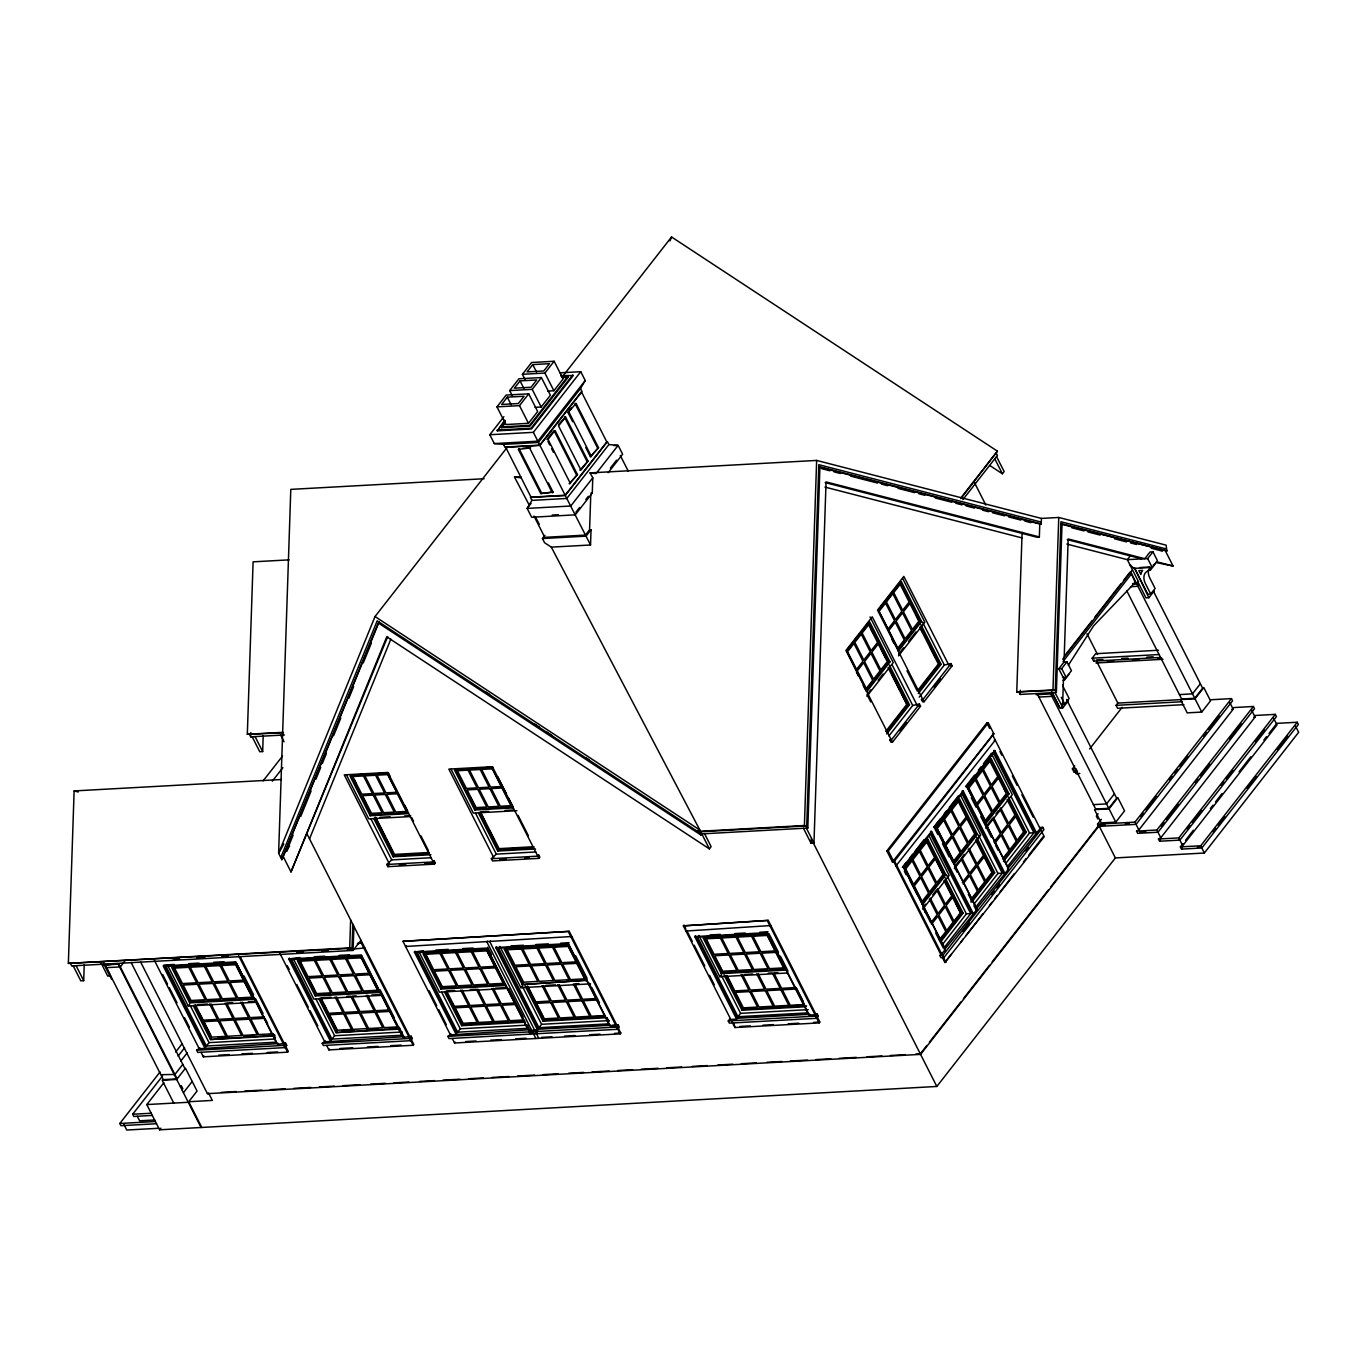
<?xml version="1.0" encoding="UTF-8"?>
<svg xmlns="http://www.w3.org/2000/svg" width="1367" height="1367" viewBox="0 0 1367 1367"><rect width="100%" height="100%" fill="white"/><g stroke="black" fill="none" stroke-linecap="round" stroke-linejoin="round"><path stroke-width="1.5" d="M70.657 963.786L71.733 965.922L353.096 950.424L352.002 948.271L68.35 963.376L74.126 790.929L281.465 779.515M73.186 965.837L80.79 980.822L83.695 980.669L84.224 964.777M283.516 732.815L247.324 734.284L253.1 561.837L289.103 559.855M284.404 734.968L250.708 736.83L250.845 732.558M252.16 736.745L259.764 751.73L262.669 751.577L263.199 735.685M352.823 924.195L352.002 948.271L349.713 947.878L350.635 919.923M353.899 926.348L353.096 950.424L360.991 940.308M533.984 516.043L544.784 537.351L585.469 535.095L589.587 529.832L590.749 495.179M544.955 535.351L542.46 538.547L544.579 542.733L551.311 547.142L590.527 544.989L591.04 529.747L589.587 529.832M608.212 472.657L622.617 454.203L618.123 445.369L608.896 444.565L566.775 498.459L531.917 500.39L527.166 508.404L531.66 517.256L575.234 514.846L592.27 493.06L592.782 477.818L590.031 472.897L816.646 460.423L1041.415 518.418L1058.759 517.461L1166.068 545.143L1166.922 550.952L1060.57 523.971M704.466 833.511L711.113 846.634L709.37 848.873L700.536 831.392L698.383 831.341L698.417 830.145L699.87 830.059L551.311 547.142M698.298 831.614L701.767 833.887L807.812 828.043L806.718 825.907L804.411 825.514L816.646 460.423M807.812 828.043L819.91 466.848L1041.244 523.954L1041.415 518.418M820.525 467.463L1039.791 524.022L1039.347 536.941L826.061 481.902L813.963 843.114L811.058 843.268L811.195 839.082M1019.064 692.3L1020.158 694.436L1056.366 692.454L1055.29 690.301L1016.758 691.907L1022.106 532.361M1020.158 694.436L1020.295 690.198M1165.829 548.816L1060.929 521.75L1055.29 690.301L1052.983 689.908L1058.759 517.461M1056.366 692.454L1062.022 523.886L1166.922 550.952M1052.009 692.693L1059.613 707.662L1062.518 707.508L1063.509 678.083L1058.776 668.771L1064.039 662.021L1068.174 538.94L1144.76 558.71L1150.023 551.978L1152.928 551.807L1157.422 560.658L1152.142 567.39L1133.995 568.382L1129.911 564.759M507.55 446.906L375.019 616.534L278.612 853.264L281.858 859.689L379.155 621.831M280.782 857.553L377.189 620.823L699.801 832.879L700.895 835.015L701.767 833.887M281.858 859.689L378.283 622.959L700.895 835.015M293.136 835.1L286.489 851.419L289.582 845.917M300.706 816.543L311.129 790.929M315.948 779.122L320.749 767.297M322.356 763.367L326.371 753.507M333.582 735.788L340.81 718.068M348.824 698.366L353.643 686.559M363.263 662.927L371.294 643.225M283.413 856.938L291 871.924L386.758 636.817L709.37 848.873M387.715 636.544L291 871.924M309.523 838.86L390.859 639.124M669.95 240.9L671.556 236.969L997.414 451.161L960.95 498.596M700.536 831.392L699.801 832.879L700.673 831.751L806.718 825.907L818.816 464.695L1041.295 522.109M283.806 843.986L278.612 853.264L290.795 489.386L484.106 478.74M503.876 416.713L489.796 434.74L494.273 443.574L503.517 444.395L538.376 442.464L580.479 388.57L585.23 380.539L580.753 371.704L559.992 372.832M1068.362 665.182L1093.6 625.847L1135.242 582.445L1130.731 572.09L1194.741 698.281L1181.652 698.998L1126.767 590.8M496.973 406.87L506.183 395.063L528.704 393.833L537.675 411.518L528.465 423.309L505.944 424.539L496.973 406.87L519.494 405.623L528.704 393.833M512.386 395.883L509.686 390.586L518.896 378.796L541.417 377.548L550.388 395.234L541.178 407.024L535.044 407.366M525.099 379.599L522.416 374.302L531.626 362.511L554.148 361.264L563.119 378.949L553.891 390.74L547.757 391.082M507.328 397.165L501.638 404.461L518.332 403.538L524.039 396.242L507.328 397.165L511.173 404.717M520.058 380.88L514.351 388.177L531.062 387.254L536.753 379.958L520.058 380.88L523.886 388.433M532.771 364.596L527.064 371.892L543.776 370.97L549.483 363.673L532.771 364.596L536.599 372.149M560.76 375.532L573.183 375.6L531.507 428.948L497.366 430.827L504.816 420.096M497.366 430.827L505.175 420.831M561.7 376.882L568.142 377.275L529.986 426.128L501.655 427.683L505.089 422.061M501.655 427.683L505.465 422.796M509.686 390.586L532.207 389.339L541.417 377.548M522.416 374.302L544.92 373.054L554.148 361.264M563.973 374.695L671.556 236.969M501.279 426.948L529.61 425.393L567.766 376.54M496.99 430.092L531.131 428.213L572.807 374.866M489.796 434.74L533.369 432.331L580.753 371.704M103.875 965.324L118.826 963.957L177.146 1078.888L163.339 1079.64L105.037 964.726L110.949 964.384M263.113 780.899L282.491 756.088M119.886 967.46L124.841 961.121M548.372 482.876L553.054 492.086L540.768 493.572L518.349 449.367L530.618 447.88L522.877 448.308M585.23 380.539L537.863 441.182L494.273 443.574M272.341 781.155L282.866 767.69M546.937 439.456L552.781 431.972M558.625 424.488L565.562 416.935L587.998 461.14L580.975 470.128L558.556 425.923L565.562 416.935M572.653 421.72L567.988 412.509L571.491 408.015M567.988 412.509L576.088 403.47L598.524 447.675L590.407 456.715L585.742 447.505M531.062 503.432L527.166 508.404L570.757 506.012L592.782 477.818M540.768 493.572L553.054 492.086M577.472 474.622L569.356 483.662L577.472 474.622L555.036 430.417L548.03 439.405L570.449 483.61M579.881 470.197L587.998 461.14M590.407 456.715L598.524 447.675M565.152 495.247L606.811 441.917L581.402 391.816L539.726 445.164L505.585 447.043L531.011 497.144L565.152 495.247L533.369 432.331M531.917 500.39L530.43 497.434L565.289 495.52L607.392 441.609L608.896 444.565M246.709 983.659L236.32 963.171L171.746 967.546L189.688 1002.9L191.004 1001.225M168.295 966.623L188.287 1006.009L189.603 1004.335M575.9 512.215L579.625 507.447M585.845 499.502L588.323 496.324M610.348 468.129L616.551 460.183M387.732 773.893L407.913 813.673L370.149 815.757L349.969 775.96L388.399 773.038L390.313 776.832M156.522 1123.725L120.928 1125.69L119.8 1123.486L160.042 1071.967M175.625 1052.043L182.101 1043.739M161.545 1074.667L174.891 1074.462M152.318 1115.438L133.795 1116.463L132.667 1114.242L162.519 1076.034M178.103 1056.093L184.579 1047.788M542.46 538.547L586.033 536.137L591.04 529.747M370.149 815.757L371.465 814.066M1295.574 726.219L1298.65 732.302L1204.344 853.025L1115.369 857.929L936.839 1086.457L159.597 1129.808L146.799 1104.57L163.818 1082.784M180.854 1060.98L187.399 1052.607M174.463 1075.026L182.802 1064.363M199.223 1048.728L205.033 1048.404L163.169 965.888L235.808 961.89L277.672 1044.405L285.583 1043.158L286.711 1045.362L284.951 1047.618L197.805 1052.419L196.677 1050.198L199.89 1047.874L199.223 1048.728L154.368 960.317M193.448 1006.027L210.45 1039.535L275.023 1035.161M206.4 1046.011L276.134 1042.167L235.756 962.59L166.039 966.435L206.4 1046.011L209.031 1042.645L274.528 1039.023M205.033 1048.404L278.321 1043.551L277.672 1044.405M201.103 1052.402L203.341 1056.828L203.991 1055.99M180.444 1086.816L181.315 1085.688L182.819 1088.645L181.931 1089.755M183.434 1092.711L192.2 1081.485M279.927 953.397L324.782 1041.808L330.592 1041.483L288.745 958.968L299.766 957.549M159.597 1129.808L160.896 1128.151M508.353 797.593L513.172 807.06L512.505 807.914L474.742 809.982L454.562 770.202L463.601 768.903M140.75 962.231L207.425 1093.668L208.587 1093.053L212.329 1100.418L188.731 1101.734L201.53 1126.955M389.099 863.278L344.245 774.867L387.835 772.458L432.673 860.868L434.125 860.8L435.253 863.004L434.381 864.132L387.886 866.678L386.776 864.474L391.731 859.911L431.169 857.724M373.926 818.901L393.149 856.801L394.465 855.11M387.886 866.678L388.775 865.567M454.562 770.202L492.974 767.28M351.234 956.849L361.879 956.268L297.305 960.625L315.247 995.979L316.563 994.305M357.351 943.828L362.238 942.752L358.017 942.991M196.677 1050.198L283.84 1045.396L285.583 1043.158M364.852 947.912L347.338 949.689M386.776 864.474L433.254 861.911L434.125 860.8M474.742 809.982L476.058 808.307L470.282 796.944M203.341 1056.828L287.583 1052.18L288.249 1051.343L285.259 1045.447L286.711 1045.362M288.745 958.968L361.366 954.969L403.231 1037.485L411.142 1036.237L412.27 1038.459L410.51 1040.697L323.364 1045.499L322.236 1043.294L325.449 1040.971L324.782 1041.808M527.645 1025.968L529.542 1029.727L450.444 1034.887L402.975 941.316L569.236 931.354L616.705 1024.925L616.039 1025.763L610.229 1026.087L568.364 943.572L569.031 942.717L560.726 943.179M319.007 999.106L336.009 1032.615L398.446 1028.36M331.959 1039.091L401.693 1035.246L361.315 955.687L291.598 959.514L331.959 1039.091L334.59 1035.725L402.206 1032M330.592 1041.483L403.88 1036.647L399.13 1027.266M406.238 945.639L405.589 946.477L571.85 936.515M326.662 1045.482L328.9 1049.907L329.55 1049.07M456.253 1034.563L414.389 952.047L423.343 950.748M493.692 857.519L448.837 769.108L492.41 766.699L537.265 855.11L538.718 855.024L539.845 857.246L538.974 858.356L492.479 860.92L491.368 858.715L496.324 854.136L535.744 851.966M478.518 813.143L497.725 851.043L499.04 849.351M491.368 858.715L537.846 856.152L538.718 855.024M476.878 949.928L487.541 949.347L422.967 953.705L440.909 989.059L442.225 987.384L437.491 978.071M322.236 1043.294L409.399 1038.493L411.142 1036.237M487.592 941.145L486.942 942L531.78 1030.41M490.497 940.992L489.847 941.829L534.685 1030.24M328.9 1049.907L413.159 1045.259L413.808 1044.422L410.818 1038.527L412.27 1038.459M537.59 1030.086L495.743 947.57L496.392 946.733L538.256 1029.231L537.59 1030.086L528.875 1030.564L487.028 948.049L414.389 952.047M522.245 984.582L586.819 980.224L522.245 984.582L504.303 949.228L511.361 948.032M616.705 1024.925L618.157 1024.84L619.268 1027.044L617.525 1029.3L449.008 1038.578L447.898 1036.374L451.093 1034.033L450.444 1034.887M444.651 992.186L461.653 1025.694L462.969 1024.003L452.58 1003.532M457.62 1032.17L527.337 1028.326L486.977 948.766L417.243 952.594L457.62 1032.17L460.252 1028.804L527.867 1025.079M452.306 1038.561L454.545 1042.987L455.211 1042.15M499.912 946.442L520.844 987.692L522.16 986L541.588 1024.31L538.957 1027.694L498.596 948.117L568.313 944.272L608.691 1023.849L538.957 1027.694M402.975 941.316L569.236 931.354M530.994 1029.641L529.234 1031.88L530.362 1034.101L531.455 1032.7M525.065 985.846L543.007 1021.217L544.322 1019.526L552.849 1019.064M536.137 1030.154L535.044 1031.572L536.172 1033.777L537.265 1032.375M960.813 497.998L997.414 451.161M962.881 499.638L997.414 455.433L996.338 453.297M847.164 649.769L859.843 633.553M866.182 625.437L868.711 622.19L888.892 661.97L866.08 691.172M881.288 606.094L892.685 591.501M901.383 581.71L878.571 610.895L898.751 650.692L897.675 650.743L920.487 621.541L900.289 581.761L901.383 581.71L921.563 621.489L898.751 650.692M989.913 465.583L1002.387 473.785L1004.147 471.547L996.543 456.561M683.329 925.869L768.237 920.384L815.706 1013.955L815.057 1014.792L809.247 1015.117L767.383 932.602L694.744 936.6L736.608 1019.116L730.798 1019.44L683.329 925.869L768.237 920.384M889.985 661.918L867.174 691.121L846.993 651.324L869.805 622.139L889.985 661.918L887.815 662.038M870.745 689.839L867.02 694.59L870.762 701.955M878.178 680.322L883.133 673.982M898.615 654.161L903.57 647.821M908.525 641.482L915.958 631.964M866.917 696.299L893.232 662.619L870.061 616.944M898.495 655.887L924.827 622.19L902.613 578.412M686.61 930.192L685.944 931.03L770.851 925.544M447.898 1036.374L616.397 1027.078L618.157 1024.84M694.744 936.6L695.41 935.763L737.274 1018.278L736.608 1019.116M620.157 1033.862L620.806 1033.025L617.816 1027.13L617.166 1027.967L620.157 1033.862L454.545 1042.987M697.597 937.164L767.331 933.319L807.692 1012.879L737.975 1016.723L697.597 937.164L698.913 935.472L719.845 976.721L787.46 972.996M703.322 938.258L767.229 934.738L785.171 970.109L721.263 973.629L703.322 938.258L710.379 937.061M885.713 731.43L906.765 704.483L888.089 667.643M893.369 722.733L904.766 708.123M923.682 683.927L938.89 664.465L941.077 664.345L920.88 624.548M886.858 732.404L908.389 704.825L889.182 666.942M918.436 691.975L939.983 664.396L920.76 626.513M886.67 733.959L909.482 704.774L889.302 664.977M918.265 693.53L941.077 664.345M888.926 735.942L912.729 705.475L919.427 704.022L920.538 706.226L892.463 742.178L891.011 742.247L889.9 740.043L890.771 738.915L845.917 650.504L872.249 616.825L917.086 705.235M919.256 697.119L944.324 665.045L951.005 663.593L952.133 665.814L924.058 701.749L922.605 701.818L921.478 699.614L922.349 698.486L877.511 610.075L903.826 576.396L948.681 664.806M889.9 740.043L891.352 739.957L919.427 704.022M921.478 699.614L922.93 699.528L951.005 663.593M899.947 730.815L906.338 722.647M934.088 687.123L940.462 678.955M721.263 973.629L722.579 971.937L717.863 962.624M719.845 976.721L721.161 975.047L740.606 1013.357L737.975 1016.723M815.706 1013.955L817.158 1013.87L818.286 1016.091L816.526 1018.33L729.363 1023.131L728.252 1020.927L729.995 1018.671M724.066 974.876L742.008 1010.247L743.323 1008.556L749.714 1008.214M731.926 1021.645L734.916 1027.54L734.079 1023.746M886.824 850.923L986.837 722.887L988.29 722.818L993.894 733.857L893.881 861.893L892.429 861.962L886.824 850.923L888.277 850.838L988.29 722.818M1130.492 555.634L1127.331 559.667L1138.472 581.624L1136.712 583.88L1132.559 584.102M892.429 861.962L992.647 735.002L1040.116 828.573L1007.445 869.053L1008.538 869.002L966.674 786.486L994.749 750.551L1036.613 833.067M1065.884 654.195L1092.062 620.703M1094.677 617.354L1120.855 583.846M1123.469 580.497L1130.013 572.124M1062.689 659.184L1132.491 569.834M906.253 862.509L902.425 867.396L931.576 831.409L973.441 913.925L944.272 949.911L945.366 949.86L903.502 867.344M910.08 857.605L912.626 854.341M915.172 851.06L924.109 839.628M937.813 834.468L934.003 826.967L940.376 818.799M944.204 813.912L946.767 810.648M949.313 807.367L958.25 795.936M974.517 775.106L965.58 786.555L966.674 786.486M978.345 770.219L980.891 766.938M983.454 763.675L991.109 753.883M1063.082 661.44L1131.124 574.328M934.003 826.967L963.171 790.98L1005.018 873.496L975.867 909.482L973.953 905.74M993.536 753.2L967.204 786.896L1007.582 866.456L1033.896 832.776L993.536 753.2L991.348 753.32L1012.281 794.586L985.966 828.265M909.089 862.15L904.031 868.626L927.92 839.372L945.861 874.743L923.05 903.929L921.956 903.997L944.768 874.795L926.826 839.441L916.693 852.41M911.635 858.903L914.164 855.657M943.213 818.474L935.609 828.214L959.514 798.943L977.439 834.314L954.644 863.517L936.703 828.146M945.742 815.228L948.271 811.981M950.817 808.734L958.421 799.012L976.363 834.366L953.551 863.568M976.055 776.422L967.187 787.785L991.092 758.514L1009.034 793.885L986.222 823.088L985.129 823.139L1007.94 793.937L989.998 758.582L984.923 765.076M979.866 771.552L982.395 768.305M1058.776 668.771L1061.681 668.6L1066.961 661.867L1071.438 670.701L1066.175 677.451L1063.27 677.605M1066.858 544.066L1127.331 559.667L1147.665 558.556L1152.928 551.807M1138.472 581.624L1136.421 583.35L1132.696 583.555M1053.256 694.675L1051.941 696.35L1038.869 697.067M1063.048 680.39A16.712 10.68 38 0 1 1064.483 680.031L1068.857 674.409M1139.241 584.615L1137.925 586.306L1130.458 586.716M1137.737 581.676L1145.973 597.875L1148.878 597.721L1134.439 567.835L1147.819 594.201L1150.724 594.047L1145.529 583.812A16.712 10.68 38 0 1 1150.45 569.971L1154.842 564.366A16.712 10.68 38 0 0 1153.406 564.725M809.247 1015.117L809.896 1014.28L737.274 1018.278M1160.634 657.459L1093.651 661.15L1092.165 658.193L1095.668 653.716L1158.464 650.248M728.252 1020.927L815.398 1016.125L817.158 1013.87M1093.651 661.15L1094.523 660.022M1061.834 704.261L1064.739 704.108L1069.131 698.486L1063.936 688.25A16.712 10.68 38 0 1 1062.689 685.021M1150.724 594.047L1155.098 588.425L1149.903 578.19A16.712 10.68 38 0 1 1148.758 569.168M1051.77 691.719L1059.989 707.935L1062.894 707.764L1068.157 701.032M1148.878 597.721L1154.141 590.971M734.916 1027.54L819.158 1022.909L819.824 1022.055L816.834 1016.159L818.286 1016.091M922.913 907.415L925.476 904.117M932.79 894.77L936.651 889.814L944.494 905.296L938.07 913.532L930.209 898.051M959.634 860.39L954.491 866.986L957.105 872.146M964.367 854.341L961.804 857.622L969.647 873.103L976.089 864.867L968.229 849.385M986.068 826.557L992.51 818.32L1000.354 833.802L993.929 842.038M995.962 813.912L998.525 810.614M922.793 909.123L949.108 875.444L929.133 836.057M954.371 868.694L980.703 835.015L960.711 795.628M962.334 882.45L968.776 874.214L960.916 858.749M931.508 924.365L937.933 916.129L945.793 931.593L939.351 939.83M963.086 883.936L969.511 875.7L977.371 891.164L970.929 899.401L968.314 894.24M994.663 843.507L1001.105 835.271L1008.949 850.735L1002.524 858.972M1183.89 704.654L1117.574 708.294L1116.07 705.355L1117.83 703.099L1195.014 698.81L1203.797 687.567L1210.53 700.827L1201.747 712.07L1187.222 712.873L1180.49 699.596M1072.394 768.903L1075.932 768.715L1077.435 771.654L1073.898 771.859L1072.394 768.903L1074.735 765.913M940.667 939.249L943.196 936.002M945.742 932.755L948.271 929.509M950.8 926.262L959.668 914.916M970.98 900.443L976.055 893.95M979.849 889.08L982.395 885.833M984.923 882.586L992.527 872.864L994.698 872.744L976.756 837.373M1003.839 858.391L1010.162 850.274M1013.972 845.404L1016.501 842.157M1019.047 838.928L1024.105 832.435L1026.292 832.315L1008.35 796.944M1089.584 748.979L1122.153 707.303M940.496 940.804L962.026 913.224L945.041 879.733M970.809 901.998L993.621 872.795L976.619 839.304M1003.651 859.946L1025.199 832.366L1008.197 798.875M941.573 940.752L963.12 913.173L945.178 877.802M971.886 901.947L994.698 872.744M1003.481 861.518L1026.292 832.315M1073.898 771.859L1074.77 770.732L1076.273 773.671L1079.81 773.483M942.564 944.358L966.366 913.874L970.724 913.634L930.363 834.058L904.048 867.755L944.409 947.314L970.724 913.634M974.141 903.929L997.961 873.445L1002.319 873.205L961.941 793.629L935.626 827.325L975.987 906.885L1002.319 873.205M1005.719 863.5L1029.539 833.016L1033.896 832.776M1076.273 773.671L1077.145 772.56M1039.911 827.513L1042.816 827.343L1043.927 829.564L943.913 957.583L941.009 957.737L939.898 955.533L945.366 949.86M973.441 913.925L976.944 909.431L935.096 826.915M1005.018 873.496L1008.538 869.002M939.898 955.533L942.803 955.379L1042.816 827.343M962.624 931.405L969.186 923.015M991.451 894.514L994.082 891.147M996.697 887.798L999.311 884.449M1025.523 850.906L1028.138 847.557M942.632 958.096L944.887 962.505L951.432 954.132M960.608 942.393L963.222 939.026M965.837 935.677L982.873 913.874M989.418 905.501L992.049 902.135M994.663 898.785L997.278 895.436M999.909 892.07L1014.314 873.633M1023.49 861.893L1026.104 858.544M1028.736 855.178L1043.141 836.741M944.887 962.505L1044.234 836.672L1041.244 830.777M1098.077 813.809L1096.317 816.065L1097.821 819.004M1114.413 793.817L1106.518 803.916L1093.446 804.633M1200.38 683.756L1192.485 693.855L1179.413 694.59M1044.849 693.718L1037.382 694.128L1095.685 809.059L1108.757 808.341L1116.651 798.225L1066.55 699.46M1194.741 698.281L1202.635 688.182L1153.475 591.296M1109.047 808.854L1117.813 797.627L1124.545 810.887L1115.78 822.114L1101.238 822.917L1094.523 809.657L1109.047 808.854L1115.78 822.114M207.425 1093.668L920.589 1054.367L1098.675 826.403L1097.547 824.198L1101.358 819.329M919.854 1054.418L926.826 1045.499M929.44 1042.15L960.796 1002.011M963.393 998.679L989.52 965.239M992.134 961.89L1048.318 889.985M1050.915 886.636L1098.829 825.326L1104.946 824.985M1097.547 824.198L1134.952 822.131L1231.462 698.605L1232.59 700.81L1136.08 824.352L1097.957 826.454M1140.744 816.595L1143.359 813.245M1145.99 809.896L1156.465 796.483M1169.554 779.703L1172.185 776.353M1174.8 773.004L1177.414 769.655M1180.046 766.289L1187.906 756.241M1203.626 736.112L1206.241 732.763M1208.855 729.414L1219.33 716M1233.051 707.61L1253.385 706.483L1254.496 708.704L1158.003 832.23L1137.669 833.34L1136.541 831.136L1138.865 829.94L1233.188 709.217L1229.822 702.587M1136.541 831.136L1156.875 830.025L1253.385 706.483M1161.352 826.146L1163.966 822.797M1166.598 819.448L1178.388 804.36M1195.407 782.556L1198.022 779.207M1200.653 775.858L1209.812 764.119M1229.463 738.966L1241.253 723.878M1254.957 715.488L1275.291 714.36L1276.419 716.581L1179.909 840.107L1159.575 841.235L1158.464 839.013L1160.788 837.817L1255.094 717.094L1251.728 710.464L1253.18 710.379M1159.575 841.235L1160.446 840.107M1158.464 839.013L1178.798 837.903L1275.291 714.36M1187.205 829L1189.82 825.651M1192.434 822.302L1201.61 810.563M1221.261 785.41L1223.875 782.061M1226.489 778.712L1233.051 770.322M1255.316 741.82L1264.475 730.081M1269.054 733.378L1276.881 723.365L1297.215 722.254L1298.342 724.459L1201.832 847.984L1181.498 849.112L1180.37 846.891L1182.985 843.559M1185.582 840.227L1193.408 830.213M1210.359 808.512L1212.973 805.163M1215.588 801.831L1222.098 793.475M1239.066 771.774L1250.788 756.754M1263.843 740.06L1266.44 736.728M1181.498 849.112L1182.37 847.984M1180.37 846.891L1200.704 845.78L1297.215 722.254M1213.042 831.854L1215.656 828.505M1218.287 825.155L1224.832 816.765M1247.097 788.263L1256.273 776.524M1277.222 749.697L1287.714 736.283M561.136 376.267L567.151 375.942M562.076 377.617L568.142 377.275M576.088 403.47L575.011 403.521L597.43 447.727M613.971 445.591L618.123 445.369L596.097 473.563L590.031 472.897M529.371 505.38L514.505 477.066L520.793 476.724M590.817 493.145L592.27 493.06M552.285 515.034L558.385 514.71M1039.791 524.022L1041.244 523.954M1039.347 536.941L1036.442 537.094L825.19 482.585M1140.146 567.51L1149.681 566.98L1150.45 569.971M1165.47 551.021L1173.057 566.006L1155.918 562.503M919.393 621.609L921.563 621.489M950.68 665.883L952.133 665.814M1092.165 658.193L1159.148 654.52M1096.624 659.902L1102.896 659.56M1121.743 658.518L1128.031 658.176M1146.862 657.151L1153.15 656.792M1064.039 662.021L1066.961 661.867M1107.373 661.269L1113.644 660.927M1132.491 659.885L1138.762 659.543M1157.61 658.501L1161.796 658.279M1163.009 659.287L1096.026 662.978L1096.898 661.85L1117.83 703.099M247.324 734.284L282.986 732.319M1016.758 691.907L1052.983 689.908M1036.203 694.726L1050.745 693.923M907.312 704.894L909.482 704.774M919.085 706.312L920.538 706.226M1210.171 699.784L1231.462 698.605M1116.07 705.355L1182.404 701.698M1231.735 709.285L1233.188 709.217M1253.642 717.179L1255.094 717.094M992.442 733.942L993.894 733.857M352.72 775.004L363.212 774.44M377.907 773.619L388.399 773.038M476.194 768.203L488.788 767.519M994.185 740.231L995.261 740.162L895.915 865.995M994.749 750.551L993.655 750.603L1035.52 833.118M408.579 812.835L370.799 814.903L350.618 775.123M513.172 807.06L475.391 809.144L455.211 769.365M379.923 817.346L390.176 816.765M404.529 815.979L410.681 815.638M488.617 811.349L480.415 811.81L499.092 848.634L533.95 846.72M505.021 810.443L513.223 809.999M410.237 816.577L368.731 818.85L346.535 775.089M516.914 810.699L473.324 813.092L451.127 769.331M963.171 790.98L962.078 791.032L1003.942 873.547M1006.847 794.005L1009.034 793.885M698.383 831.341L804.411 825.514M429.375 852.478L394.499 854.409L375.822 817.569M409.143 854.307L419.635 853.726M509.532 848.77L520.024 848.189M429.477 853.982L393.799 855.947L374.575 818.064M534.053 848.223L498.391 850.189L479.168 812.306M393.149 856.801L430.913 854.717M497.725 851.043L535.505 848.958M931.576 831.409L930.5 831.461L972.347 913.976M1125.314 823.857L1129.398 823.635M399.335 864.986L405.674 864.627M424.693 863.585L435.253 863.004M499.69 859.45L506.029 859.108M525.048 858.049L529.285 857.827M975.269 834.434L977.439 834.314M925.749 839.492L927.92 839.372M1139.993 832.144L1145.802 831.82M1197.389 847.164L1201.251 846.942M945.861 874.743L943.691 874.863L937.078 861.825M975.867 909.482L976.944 909.431M963.12 913.173L960.95 913.293L956.216 903.98M68.35 963.376L349.713 947.878M173.336 959.275L179.658 958.916M196.506 957.994L204.93 957.532M221.779 956.592L228.101 956.251M296.793 952.474L303.098 952.116M322.065 951.073L328.388 950.731M106.523 967.665L120.33 966.896M174.207 964.47L163.835 965.051L205.699 1047.566M188.731 963.667L199.104 963.103M213.645 962.3L224.017 961.736M314.29 956.763L324.68 956.182M339.204 955.379L349.576 954.815M435.8 950.065L448.256 949.382M462.781 948.578L473.153 948.014M510.916 945.93L523.373 945.246M535.83 944.546L548.27 943.862M709.934 934.96L720.306 934.396M734.831 933.593L745.203 933.012M759.727 932.226L768.032 931.764M495.743 947.57L568.364 943.572M178.804 966.349L189.449 965.768M202.231 965.051L212.893 964.47M227.793 963.65L236.32 963.171M302.227 959.549L312.889 958.968M327.79 958.147L338.452 957.549M425.752 952.748L436.398 952.15M451.315 951.329L461.978 950.748M526.278 947.211L536.923 946.613M549.705 945.913L560.367 945.332M723.16 936.361L735.942 935.66M748.723 934.96L759.368 934.362M504.303 949.228L568.228 945.708L586.17 981.062M110.607 975.901L107.703 976.055L102.508 965.803A16.712 10.68 38 0 0 100.509 962.641M254.262 998.542L190.355 1002.062L172.413 966.691M379.821 991.622L315.914 995.142L297.972 959.788M505.482 984.701L441.558 988.221L423.616 952.867M785.837 969.254L721.913 972.774L703.971 937.42M189.688 1002.9L253.613 999.38L235.671 964.025M315.247 995.979L379.172 992.459L361.23 957.105M440.909 989.059L504.816 985.539L486.874 950.185M197.378 1004.608L207.494 1004.044M232.663 1002.66L226.597 1003.002L234.44 1018.466L248.606 1017.68L240.746 1002.216M248.281 1001.806L256.364 1001.362M331.036 997.244L320.92 997.807L328.764 1013.272L342.929 1012.486L335.086 997.021M346.654 996.389L350.704 996.167L358.547 1011.631L344.381 1012.417L336.538 996.936M356.206 995.859L352.156 996.082L359.999 1011.546L374.165 1010.777L366.322 995.296M371.807 995.005L381.923 994.441M454.664 990.426L446.565 990.887L454.425 1006.351L468.591 1005.565L460.73 990.101M470.282 989.571L476.348 989.247L484.208 1004.711L470.043 1005.497L462.183 990.016M495.452 988.187L505.568 987.623M545.553 985.419L555.668 984.872M578.822 983.591L574.772 983.813L582.615 999.294L596.781 998.508M744.571 974.466L752.67 974.022M768.271 973.15L772.321 972.928L780.181 988.409L766.016 989.178L758.155 973.714M777.823 972.638L773.773 972.86L781.634 988.324L795.782 987.538M188.287 1006.009L255.885 1002.284M381.461 995.364L313.846 999.089L293.854 959.719M507.106 988.444L439.49 992.169L419.515 952.799M520.844 987.692L590.561 983.847M264.224 1016.826L250.058 1017.612L242.198 1002.131M389.783 1009.905L375.617 1010.691L367.774 995.227M515.427 1002.985L501.262 1003.771L493.419 988.307M390.535 1011.392L376.369 1012.161L384.212 1027.642L398.378 1026.856L394.892 1019.987M516.179 1004.472L502.014 1005.241L509.874 1020.722L524.022 1019.936M597.533 999.978L583.367 1000.764L591.21 1016.228L605.376 1015.459M272.819 1033.777L258.653 1034.546L250.81 1019.081L264.959 1018.295L267.59 1023.456M218.156 1037.485L228.802 1036.904M243.719 1036.083L254.365 1035.503M269.282 1034.682L273.537 1034.443M341.579 1030.701L354.361 1029.983M367.142 1029.283L377.805 1028.702M390.586 1028.001L399.113 1027.523M467.241 1023.78L477.886 1023.182M490.668 1022.482L503.449 1021.781M516.23 1021.081L524.757 1020.602M565.63 1018.347L576.276 1017.766M591.193 1016.945L601.839 1016.364M764.631 1007.394L775.294 1006.796M790.194 1005.975L800.857 1005.394M524.091 1021.439L462.319 1024.857L445.317 991.348M605.444 1016.963L543.656 1020.363L526.671 986.871M806.581 1005.89L742.674 1009.41L725.672 975.901M210.45 1039.535L274.357 1036.015M336.009 1032.615L399.916 1029.095M461.653 1025.694L525.577 1022.174M543.007 1021.217L606.914 1017.697M742.008 1010.247L805.932 1006.727M541.588 1024.31L609.204 1020.585M740.606 1013.357L808.222 1009.632M536.804 1029.317L610.895 1025.233M612.348 1025.165L615.253 1024.994M218.737 1055.17L229.263 1054.589M241.908 1053.889L252.434 1053.308M267.18 1052.505L277.723 1051.924M340.093 1048.489L352.72 1047.788M367.467 1046.985L378.01 1046.404M390.637 1045.704L401.163 1045.123M465.634 1041.569L476.075 1040.988M490.668 1040.184L501.091 1039.621M515.701 1038.817L526.124 1038.236M541.554 1037.382L551.978 1036.818M564.486 1036.118L574.926 1035.554M589.519 1034.751L599.959 1034.17M614.552 1033.367L620.806 1033.025M739.786 1026.463L750.312 1025.882M762.957 1025.199L773.483 1024.618M788.229 1023.798L798.755 1023.217M813.502 1022.413L819.824 1022.055M221.386 1092.353L236.303 1091.532M244.813 1091.071L261.866 1090.131M270.393 1089.653L285.31 1088.833M293.837 1088.371L310.873 1087.431M319.4 1086.953L334.317 1086.133M342.844 1085.671L359.88 1084.732M370.542 1084.134L385.46 1083.313M393.986 1082.852L408.887 1082.032M419.549 1081.434L434.467 1080.613M442.993 1080.152L460.03 1079.212M468.556 1078.734L483.474 1077.914M492 1077.452L509.037 1076.513M517.563 1076.034L534.617 1075.094M543.143 1074.633L558.061 1073.813M568.706 1073.215L583.624 1072.394M592.15 1071.933L609.186 1070.993M617.713 1070.515L632.631 1069.695M641.157 1069.233L658.193 1068.293M666.72 1067.815L681.637 1066.995M692.3 1066.414L707.217 1065.594M717.863 1065.013L732.78 1064.175M741.307 1063.714L756.224 1062.894M766.87 1062.313L781.787 1061.476M790.314 1061.014L807.367 1060.074M815.877 1059.613L830.794 1058.776M839.321 1058.314L856.374 1057.374M867.02 1056.794L881.937 1055.973M890.464 1055.495L905.381 1054.675M916.027 1054.094L920.299 1053.854M146.799 1104.57L188.287 1102.28L197.07 1091.054L185.468 1068.225L176.702 1079.452L162.177 1080.255L173.763 1103.084M132.667 1114.242L151.19 1113.234M154.796 1119.966L139.622 1120.803L137.298 1116.241M119.8 1123.486L155.394 1121.521M158.88 1128.271L126.755 1130.031L123.679 1123.947M514.505 477.066L520.742 477.767M1071.848 527.782L1083.997 530.909M1088.047 531.968L1100.196 535.095M1114.361 538.752L1126.528 541.896M1130.577 542.938L1136.643 544.51M1151.322 548.287L1162.565 551.191M821.738 468.676L829.991 470.812M834.109 471.871L840.312 473.478M850.616 476.126L877.443 483.047M881.561 484.123L887.764 485.712M898.068 488.378L914.574 492.633M918.709 493.692L924.895 495.298M935.216 497.964L951.705 502.219M955.841 503.278L962.026 504.884M966.161 505.944L974.415 508.08M982.514 510.164L988.546 511.719M992.579 512.762L1004.66 515.872M1008.692 516.914L1020.773 520.041M1024.806 521.066L1030.838 522.638M1156.79 561.82L1173.057 566.006M1067.285 539.623L1141.855 558.864M824.95 487.079L1021.918 537.897M74.126 790.929L78.261 792.006M375.019 616.534L699.87 830.059M486.02 692.078L489.574 694.419M534.104 723.673L539.435 727.193M546.561 731.875L551.909 735.395M585.742 757.626L589.314 759.967M535.317 516.709L539.282 524.262M1273.651 718.341L1277.017 724.971L1182.711 845.695L1179.345 839.065M1147.665 558.556L1152.142 567.39M1195.014 698.81L1201.747 712.07M1200.704 845.78L1204.344 853.025M1086.987 633.758L1097.547 654.554M994.783 458.816L1002.387 473.785M1178.798 837.903L1179.909 840.107M1156.875 830.025L1160.788 837.817M974.381 482.431L985.863 505.055M1061.681 668.6L1066.175 677.451M1134.952 822.131L1138.865 829.94M1061.27 697.273L1064.739 704.108M1054.914 692.522L1062.894 707.764M1050.454 693.411L1108.757 808.341M1098.829 825.326L1115.369 857.929M986.837 722.887L989.64 728.423M999.909 751.508L1001.806 755.268M1012.315 775.96L1017.082 785.376M1021.85 794.774L1033.298 817.346M922.64 622.31L944.324 665.045M1011.033 796.534L1029.539 833.016M916.505 615.919L918.436 619.712M1004.01 788.417L1005.907 792.142M920.623 628.461L922.554 632.255M930.243 647.411L935.045 656.878M919.666 627.214L938.36 664.054L917.291 691.001L907.022 670.736M1007.12 799.61L1014.98 815.074L1008.538 823.31L1000.695 807.846M999.824 808.956L1007.667 824.438L1001.225 832.674L993.382 817.193M968.28 787.717L986.222 823.088M922.93 699.528L924.058 701.749M891.899 639.38L893.83 643.173M995.535 845.216L998.149 850.377M971.288 797.798L976.055 807.179M980.805 816.543L991.28 837.185M892.002 664.601L912.729 705.475M978.516 835.134L997.961 873.445M871.462 629.828L873.393 633.622M881.083 648.778L885.884 658.245M965.82 815.826L967.716 819.534M891.933 674.58L899.623 689.737M901.537 693.513L906.338 702.997M984.975 857.963L992.527 872.864M975.542 840.039L983.386 855.503L976.961 863.739L969.118 848.275M891.352 739.957L892.463 742.178M856.477 672.222L858.391 676.016M863.209 685.482L865.123 689.276M950.714 857.98L952.611 861.706M942.564 843.849L949.228 856.972M946.938 875.563L966.366 913.874M944.887 881.647L951.5 894.684M943.965 880.468L951.808 895.932L945.383 904.168L937.523 888.704M929.338 899.178L937.181 914.643L930.756 922.879L924.656 910.849M905.108 868.575L923.05 903.929M909.687 879.801L917.24 894.684M904.322 871.155L906.218 874.897M923.34 908.662L925.254 912.404M935.712 933.046L943.333 948.049M942.803 955.379L943.913 957.583M894.394 860.783L941.863 954.354M942.974 956.558L945.964 962.453M888.277 850.838L940.769 954.405M620.276 455.416L628.376 471.376M806.359 828.129L813.963 843.114M812.972 842.26L936.839 1086.457M580.479 388.57L581.983 391.509L539.88 445.42L505.004 447.334L503.517 444.395M803.454 828.282L811.058 843.268M569.082 412.441L591.501 456.646M544.92 373.054L553.891 390.74M564.486 417.003L586.904 461.209M553.96 430.485L576.378 474.674M532.207 389.339L541.178 407.024M547.859 441.302L549.739 444.993M551.602 448.666L553.481 452.357M585.469 535.095L565.289 495.52M586.033 536.137L590.527 544.989M519.494 405.623L528.465 423.309M529.969 448.718L552.388 492.923M767.588 921.238L815.057 1014.792M816.167 1017.014L819.158 1022.909M815.398 1016.125L816.526 1018.33M768.989 933.644L778.507 952.389M780.403 956.148L788.007 971.151M796.483 988.119L803.095 1001.14M518.999 448.53L541.435 492.718M698.417 830.145L699.084 831.478M756.703 973.8L764.563 989.264L750.398 990.05L742.554 974.568M741.102 974.654L748.945 990.135L734.78 990.904L726.936 975.44M727.278 976.927L731.994 986.222M705.577 938.428L707.474 942.153M683.996 925.032L685.738 928.466M687.55 932.072L692.334 941.47M694.231 945.229L704.74 965.922M709.507 975.337L714.275 984.736M518.076 815.415L528.346 835.664M497.793 776.764L506.439 793.8M537.846 856.152L538.974 858.356M492.325 768.117L512.505 807.914M568.569 932.191L616.039 1025.763M616.397 1027.078L617.525 1029.3M575.678 955.858L587.109 978.362M591.86 987.726L599.464 1002.729M607.085 1017.731L608.981 1021.491M588.938 983.044L594.167 993.348M573.32 983.898L581.163 999.362L566.997 1000.148L559.154 984.684M480.791 813.348L484.636 820.935M489.437 830.401L494.239 839.885M475.579 813.262L496.324 854.136M557.702 984.753L565.545 1000.234L551.379 1001.003L543.536 985.539M542.084 985.624L549.927 1001.088L535.761 1001.874L527.918 986.393M527.32 986.017L531.097 993.467M532.993 997.192L543.383 1017.663M504.97 948.373L522.912 983.744M535.813 1032.444L538.803 1038.339M532.908 1032.615L535.898 1038.51M487.677 947.211L491.488 954.713M508.609 988.461L522.877 1016.587M508.456 989.23L514.556 1001.276M517.922 1007.906L523.151 1018.21M411.621 817.483L413.483 821.174M420.968 835.903L428.435 850.633M404.735 805.248L407.605 810.939M433.254 861.911L434.381 864.132M491.966 988.375L499.809 1003.856L485.661 1004.625L477.801 989.161M375.241 817.227L384.845 836.16M386.776 839.953L391.577 849.437M354.173 779.959L356.086 783.752M363.776 798.909L365.69 802.702M371.004 819.038L391.731 859.911M425.222 953.876L429.939 963.188M441.729 992.305L460.252 1028.804M415.055 951.21L456.903 1033.725M429.153 990.785L436.791 1005.822M438.687 1009.581L446.325 1024.635M284.08 741.837L281.482 736.728A16.712 10.68 38 0 0 280.56 735.121M306.669 833.238L409.69 1036.323M361.572 943.606L409.041 1037.16M410.168 1039.381L413.159 1045.259M409.399 1038.493L410.51 1040.697M255.065 736.591L262.669 751.577M380.094 989.759L394.38 1017.885M382.811 996.167L386.297 1003.036M249.631 734.694L250.708 736.83M324.099 1004.865L325.995 1008.59M327.875 1012.315L337.324 1030.923M319.673 998.269L336.658 1031.777M299.578 960.796L301.458 964.521M309.01 979.421L313.726 988.717M316.085 999.243L334.59 1035.725M289.394 958.13L331.258 1040.646M287.275 965.717L289.189 969.476M296.81 984.53L308.276 1007.103M310.172 1010.862L317.81 1025.916M240.233 956.712L284.131 1043.243M238.627 955.67L283.482 1044.08M284.592 1046.285L287.583 1052.18M283.84 1045.396L284.951 1047.618M244.078 976.055L253.596 994.8M255.492 998.542L263.096 1013.545M273.571 1034.187L275.468 1037.929M257.235 1003.07L260.738 1009.957M225.145 1003.07L232.988 1018.552L218.823 1019.321L210.979 1003.856M209.527 1003.942L217.37 1019.406L203.205 1020.192L195.361 1004.711M199.479 1013.648L209.869 1034.118M194.097 1005.189L211.099 1038.681M190.526 1006.146L209.031 1042.645M162.673 974.517L167.44 983.932M169.354 987.692L176.975 1002.729M184.613 1017.783L189.381 1027.181M131.095 962.453L185.041 1068.789M118.399 964.521L201.086 1127.519M104.114 963.069L109.685 974.056M103.294 962.898L111.667 979.404M76.091 965.683L83.695 980.669M1063.714 677.041L1064.483 680.031M1141.189 572.927L1140.796 574.482L1138.831 570.62L1142.624 570.398L1141.189 572.927M853.965 643.498L847.523 651.734L856.494 669.42L862.936 661.184L853.965 643.498M861.278 634.151L854.836 642.387L863.807 660.056L870.249 651.837L861.278 634.151M868.592 624.787L862.15 633.024L871.121 650.709L877.546 642.473L868.592 624.787M885.543 603.069L879.118 611.305L888.089 628.991L894.514 620.755L885.543 603.069M892.856 593.722L886.414 601.958L895.385 619.644L901.827 611.408L892.856 593.722M900.169 584.358L893.728 592.595L902.698 610.28L909.14 602.044L900.169 584.358M863.688 662.653L857.246 670.889L866.217 688.575L872.659 680.339L863.688 662.653M870.984 653.306L864.559 661.543L873.53 679.211L879.955 670.992L870.984 653.306M878.298 643.942L871.873 652.179L880.844 669.864L887.268 661.628L878.298 643.942M895.265 622.224L888.823 630.46L897.794 648.146L904.236 639.91L895.265 622.224M902.579 612.877L896.137 621.114L905.108 638.799L911.55 630.563L902.579 612.877M909.892 603.513L903.45 611.75L912.421 629.435L918.863 621.199L909.892 603.513M912.079 860.749L905.655 868.985L913.498 884.449L919.94 876.213L912.079 860.749M919.393 851.385L912.968 859.621L920.811 875.102L927.236 866.866L919.393 851.385M926.706 842.038L920.264 850.274L928.125 865.738L934.55 857.502L926.706 842.038M943.657 820.32L937.232 828.556L945.075 844.02L951.517 835.784L943.657 820.32M950.971 810.956L944.546 819.192L952.389 834.673L958.831 826.437L950.971 810.956M958.284 801.609L951.859 809.845L959.702 825.309L966.144 817.073L958.284 801.609M975.252 779.891L968.81 788.127L976.67 803.608L983.095 795.372L975.252 779.891M982.565 770.527L976.123 778.763L983.967 794.244L990.409 786.008L982.565 770.527M989.879 761.18L983.437 769.416L991.28 784.88L997.722 776.644L989.879 761.18M920.674 877.699L914.25 885.936L922.093 901.4L928.535 893.164L920.674 877.699M927.988 868.335L921.563 876.572L929.406 892.036L935.831 883.8L927.988 868.335M935.301 858.972L928.859 867.208L936.72 882.689L943.145 874.453L935.301 858.972M952.269 837.27L945.827 845.507L953.67 860.971L960.112 852.735L952.269 837.27M959.566 827.906L953.141 836.143L960.984 851.607L967.426 843.371L959.566 827.906M966.879 818.543L960.454 826.779L968.297 842.26L974.739 834.024L966.879 818.543M983.847 796.841L977.405 805.078L985.265 820.542L991.69 812.306L983.847 796.841M991.16 787.477L984.718 795.714L992.579 811.178L999.004 802.959L991.16 787.477M998.474 778.113L992.032 786.35L999.875 801.831L1006.317 793.595L998.474 778.113M945.246 906.765L938.821 915.001L946.665 930.466L953.089 922.229L945.246 906.765M952.56 897.401L946.118 905.638L953.978 921.119L960.403 912.883L952.56 897.401M976.824 866.336L970.399 874.572L978.242 890.037L984.684 881.8L976.824 866.336M984.137 856.972L977.713 865.208L985.556 880.69L991.998 872.454L984.137 856.972M1008.419 825.907L1001.977 834.143L1009.82 849.608L1016.262 841.388L1008.419 825.907M1015.732 816.543L1009.29 824.779L1017.133 840.261L1023.575 832.025L1015.732 816.543M363.468 775.926L352.823 776.524L361.794 794.193L372.439 793.612L363.468 775.926M375.583 775.26L364.921 775.858L373.892 793.526L384.554 792.945L375.583 775.26M387.681 774.593L377.036 775.192L386.007 792.86L396.652 792.279L387.681 774.593M468.061 770.168L457.415 770.749L466.386 788.434L477.032 787.853L468.061 770.168M480.176 769.501L469.513 770.082L478.484 787.768L489.147 787.187L480.176 769.501M492.274 768.835L481.628 769.416L490.599 787.102L501.245 786.521L492.274 768.835M373.191 795.081L362.545 795.679L371.516 813.348L382.162 812.767L373.191 795.081M385.306 794.415L374.643 795.013L383.614 812.682L394.277 812.101L385.306 794.415M397.404 793.749L386.758 794.347L395.729 812.015L406.375 811.434L397.404 793.749M477.784 789.323L467.138 789.904L476.109 807.589L486.755 807.008L477.784 789.323M489.882 788.656L479.236 789.237L488.207 806.923L498.852 806.342L489.882 788.656M501.997 787.99L491.334 788.571L500.305 806.257L510.968 805.676L501.997 787.99M188.766 967.306L174.6 968.092L182.46 983.557L196.626 982.788L188.766 967.306M204.384 966.452L190.218 967.238L198.078 982.702L212.227 981.916L204.384 966.452M220.002 965.598L205.836 966.366L213.679 981.848L227.845 981.062L220.002 965.598M235.62 964.726L221.454 965.512L229.297 980.976L243.463 980.207L235.62 964.726M314.325 960.403L300.176 961.172L308.019 976.653L322.185 975.867L314.325 960.403M329.943 959.531L315.777 960.317L323.637 975.782L337.803 975.013L329.943 959.531M345.561 958.677L331.395 959.463L339.255 974.927L353.421 974.141L345.561 958.677M361.178 957.823L347.013 958.592L354.873 974.073L369.022 973.287L361.178 957.823M439.986 953.465L425.82 954.251L433.664 969.733L447.829 968.947L439.986 953.465M455.604 952.611L441.438 953.397L449.282 968.861L463.447 968.092L455.604 952.611M471.222 951.757L457.056 952.526L464.9 968.007L479.065 967.221L471.222 951.757M486.84 950.885L472.674 951.671L480.518 967.153L494.683 966.366L486.84 950.885M521.34 948.988L507.174 949.775L515.017 965.239L529.183 964.47L521.34 948.988M536.941 948.134L522.792 948.92L530.635 964.384L544.801 963.598L536.941 948.134M552.558 947.28L538.393 948.049L546.253 963.53L560.419 962.744L552.558 947.28M568.176 946.408L554.011 947.194L561.871 962.658L576.037 961.89L568.176 946.408M720.341 938.035L706.175 938.804L714.035 954.286L728.184 953.5L720.341 938.035M735.959 937.164L721.793 937.95L729.636 953.414L743.802 952.645L735.959 937.164M751.577 936.31L737.411 937.096L745.254 952.56L759.42 951.774L751.577 936.31M767.195 935.455L753.029 936.224L760.872 951.705L775.038 950.919L767.195 935.455M197.361 984.257L183.212 985.043L191.055 1000.507L205.221 999.721L197.361 984.257M212.979 983.403L198.813 984.172L206.673 999.653L220.839 998.867L212.979 983.403M228.597 982.531L214.431 983.317L222.291 998.781L236.44 998.013L228.597 982.531M244.215 981.677L230.049 982.463L237.892 997.927L252.058 997.141L244.215 981.677M322.937 977.337L308.771 978.123L316.614 993.587L330.78 992.818L322.937 977.337M338.538 976.482L324.389 977.268L332.232 992.732L346.398 991.946L338.538 976.482M354.156 975.628L339.99 976.397L347.85 991.878L362.016 991.092L354.156 975.628M369.774 974.756L355.608 975.542L363.468 991.007L377.617 990.238L369.774 974.756M448.581 970.416L434.416 971.202L442.259 986.666L456.424 985.897L448.581 970.416M464.199 969.562L450.033 970.331L457.877 985.812L472.042 985.026L464.199 969.562M479.817 968.69L465.651 969.476L473.495 984.958L487.66 984.172L479.817 968.69M495.435 967.836L481.269 968.622L489.113 984.086L503.278 983.317L495.435 967.836M529.935 965.939L515.769 966.725L523.612 982.189L537.778 981.403L529.935 965.939M545.553 965.085L531.387 965.854L539.23 981.335L553.396 980.549L545.553 965.085M561.154 964.213L547.005 964.999L554.848 980.464L569.014 979.695L561.154 964.213M576.771 963.359L562.606 964.145L570.466 979.609L584.632 978.823L576.771 963.359M728.936 954.969L714.77 955.755L722.63 971.219L736.796 970.45L728.936 954.969M744.554 954.115L730.388 954.901L738.248 970.365L752.397 969.579L744.554 954.115M760.172 953.26L746.006 954.029L753.849 969.511L768.015 968.725L760.172 953.26M775.79 952.389L761.624 953.175L769.467 968.639L783.633 967.87L775.79 952.389M218.122 1020.876L203.956 1021.662L211.8 1037.126L225.965 1036.357L218.122 1020.876M233.74 1020.021L219.574 1020.807L227.418 1036.271L241.583 1035.485L233.74 1020.021M249.358 1019.167L235.192 1019.936L243.036 1035.417L257.201 1034.631L249.358 1019.167M343.681 1013.972L329.515 1014.741L337.359 1030.222L351.524 1029.436L343.681 1013.972M359.299 1013.101L345.133 1013.887L352.976 1029.351L367.142 1028.582L359.299 1013.101M374.917 1012.246L360.751 1013.032L368.594 1028.497L382.76 1027.711L374.917 1012.246M469.325 1007.052L455.177 1007.821L463.02 1023.302L477.186 1022.516L469.325 1007.052M484.943 1006.18L470.778 1006.966L478.638 1022.431L492.803 1021.662L484.943 1006.18M500.561 1005.326L486.396 1006.112L494.256 1021.576L508.421 1020.79L500.561 1005.326M550.679 1002.558L536.513 1003.344L544.374 1018.808L558.522 1018.039L550.679 1002.558M566.297 1001.703L552.131 1002.489L559.974 1017.954L574.14 1017.168L566.297 1001.703M581.915 1000.849L567.749 1001.618L575.592 1017.099L589.758 1016.313L581.915 1000.849M749.697 991.605L735.531 992.374L743.375 1007.855L757.54 1007.069L749.697 991.605M765.315 990.733L751.149 991.519L758.993 1006.983L773.158 1006.215L765.315 990.733M780.916 989.879L766.767 990.665L774.611 1006.129L788.776 1005.343L780.916 989.879M796.534 989.024L782.368 989.793L790.229 1005.275L804.394 1004.489L796.534 989.024"/></g></svg>
